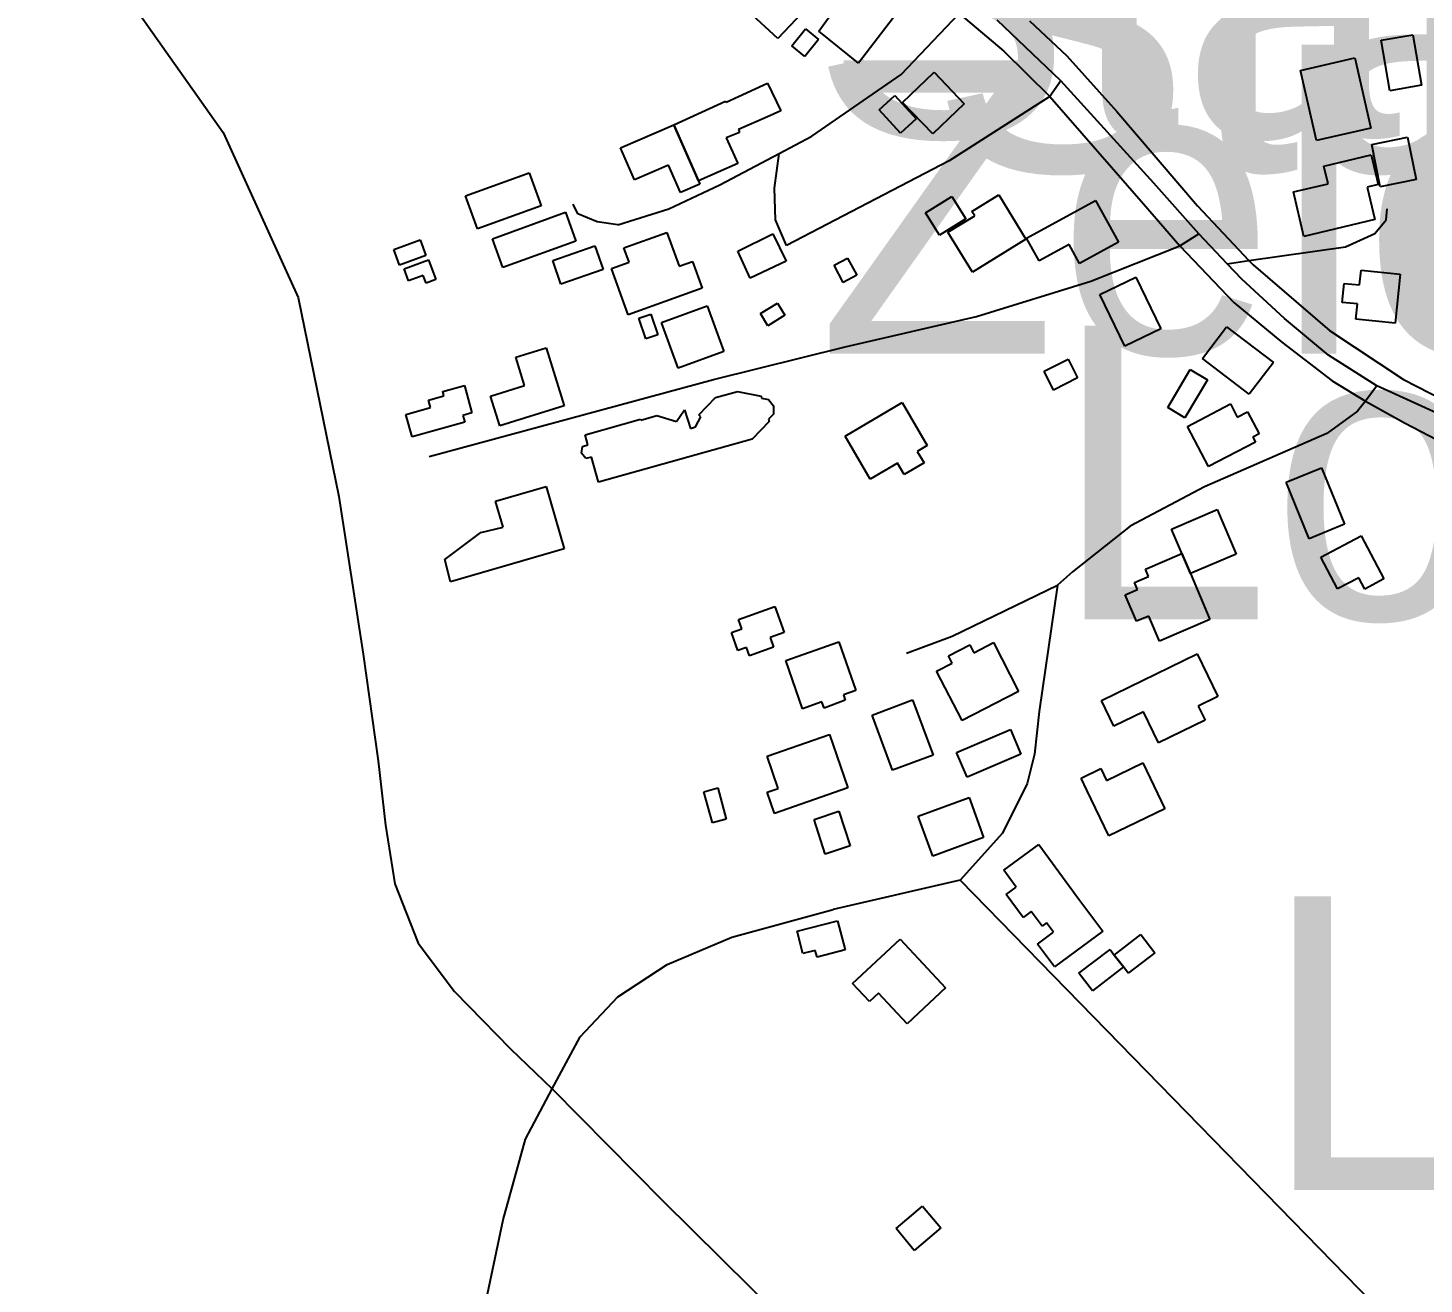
# Model space of a CAD drawing. Extents: x -8864 to 13231, y -7697 to 8949.
# Drawn here: x 4134.6 to 4429.7, y 2466.2 to 2731.7 of the extents above; entities that cross this region are included whole.
import ezdxf

# ---------------------------------------------------------------- set-up
doc = ezdxf.new("R2010")
doc.units = 0
for name, color, linetype in [('OSM_BUILDING_GARAGE', 9, 'CONTINUOUS'), ('OSM_BUILDING_HOUSE', 9, 'CONTINUOUS'), ('OSM_BUILDING_YES', 9, 'CONTINUOUS'), ('OSM_HIGHWAY_CYCLEWAY', 8, 'CONTINUOUS'), ('OSM_HIGHWAY_FOOTWAY', 8, 'CONTINUOUS'), ('OSM_HIGHWAY_RESIDENTIAL', 8, 'CONTINUOUS'), ('OSM_HIGHWAY_SERVICE', 8, 'CONTINUOUS'), ('OSM_HIGHWAY_TERTIARY', 8, 'CONTINUOUS'), ('OSM_HIGHWAY_TRACK', 8, 'CONTINUOUS'), ('OSM_HIGHWAY_UNCLASSIFIED', 8, 'CONTINUOUS'), ('OSM_LABELS', 8, 'CONTINUOUS')]:
    doc.layers.add(name, color=color, linetype=linetype)

msp = doc.modelspace()

# ---------------------------------------------------------------- linework, layer by layer
at = {"layer": 'OSM_BUILDING_GARAGE'}
for p, q in [((4418.652859, 2707.107206), (4426.210287, 2708.641696)), ((4420.467561, 2698.178254), (4418.652859, 2707.107206)), ((4426.210287, 2708.641696), (4428.024989, 2699.712743)), ((4428.024989, 2699.712743), (4420.467561, 2698.178254)), ((4324.326662, 2692.674105), (4329.931563, 2696.121147)), ((4329.931563, 2696.121147), (4332.864182, 2691.350885)), ((4327.259281, 2687.914962), (4324.326662, 2692.674105)), ((4332.864182, 2691.350885), (4327.259281, 2687.914962))]:
    msp.add_line(p, q, dxfattribs=at)
at = {"layer": 'OSM_BUILDING_HOUSE'}
for p, q in [((4301.769232, 2731.047474), (4308.668161, 2740.665835)), ((4300.796797, 2737.685811), (4293.139829, 2729.479625)), ((4293.139829, 2729.479625), (4287.795264, 2734.472278)), ((4317.565559, 2733.916303), (4310.199555, 2724.275703)), ((4310.199555, 2724.275703), (4301.769232, 2731.047474)), ((4403.591602, 2722.774571), (4415.054084, 2725.398772)), ((4415.054084, 2725.398772), (4418.461435, 2710.576488)), ((4319.487458, 2715.991681), (4326.164335, 2722.36315)), ((4326.164335, 2722.36315), (4332.527276, 2715.702574)), ((4406.991296, 2707.941168), (4403.591602, 2722.774571)), ((4282.182706, 2716.025039), (4290.903994, 2720.083654)), ((4290.903994, 2720.083654), (4293.729415, 2714.234801)), ((4271.171985, 2711.265896), (4282.052538, 2716.291907)), ((4282.052538, 2716.291907), (4282.182706, 2716.025039)), ((4325.850399, 2709.331105), (4319.487458, 2715.991681)), ((4332.527276, 2715.702574), (4325.850399, 2709.331105)), ((4290.903994, 2712.956059), (4284.80139, 2710.287381)), ((4293.729415, 2714.234801), (4290.903994, 2712.956059)), ((4259.900928, 2706.3622), (4271.171985, 2711.265896)), ((4271.171985, 2711.265896), (4276.340439, 2699.390278)), ((4276.340439, 2699.390278), (4271.171985, 2711.265896)), ((4285.05407, 2709.620211), (4282.182706, 2708.486023)), ((4284.80139, 2710.287381), (4285.05407, 2709.620211)), ((4418.461435, 2710.576488), (4406.991296, 2707.941168)), ((4262.841204, 2699.612668), (4259.900928, 2706.3622)), ((4282.182706, 2708.486023), (4284.694192, 2703.093069)), ((4408.530347, 2702.548214), (4418.538005, 2704.894427)), ((4418.538005, 2704.894427), (4420.008143, 2698.623033)), ((4227.121445, 2696.232342), (4240.59771, 2701.091561)), ((4240.59771, 2701.091561), (4243.116852, 2694.108519)), ((4270.046411, 2702.748365), (4262.841204, 2699.612668)), ((4272.557897, 2696.966229), (4270.046411, 2702.748365)), ((4284.694192, 2703.093069), (4276.340439, 2699.390278)), ((4409.410898, 2698.812065), (4408.530347, 2702.548214)), ((4276.623747, 2698.745348), (4272.557897, 2696.966229)), ((4276.340439, 2699.390278), (4276.623747, 2698.745348)), ((4402.083179, 2697.099663), (4409.410898, 2698.812065)), ((4420.008143, 2698.623033), (4417.718709, 2698.089298)), ((4417.718709, 2698.089298), (4419.334329, 2691.206332)), ((4229.63293, 2689.26042), (4227.121445, 2696.232342)), ((4334.150553, 2692.952092), (4339.801396, 2696.432493)), ((4339.801396, 2696.432493), (4345.559436, 2687.06988)), ((4345.712576, 2687.325629), (4360.253159, 2695.276066)), ((4360.253159, 2695.276066), (4365.115334, 2686.41383)), ((4404.296043, 2687.681452), (4402.083179, 2697.099663)), ((4243.116852, 2694.108519), (4229.63293, 2689.26042)), ((4232.779944, 2687.158836), (4248.262335, 2692.763061)), ((4248.262335, 2692.763061), (4250.459885, 2686.680698)), ((4329.08164, 2688.537653), (4334.732482, 2692.018055)), ((4334.732482, 2692.018055), (4334.150553, 2692.952092)), ((4260.605369, 2685.268523), (4269.69419, 2688.515414)), ((4269.69419, 2688.515414), (4272.266932, 2681.343342)), ((4334.25775, 2680.120197), (4329.08164, 2688.537653)), ((4419.334329, 2691.206332), (4404.296043, 2687.681452)), ((4234.977494, 2681.087593), (4232.779944, 2687.158836)), ((4250.459885, 2686.680698), (4234.977494, 2681.087593)), ((4284.694192, 2684.523517), (4292.090824, 2688.215188)), ((4292.090824, 2688.215188), (4294.885617, 2682.444171)), ((4345.559436, 2687.06988), (4334.25775, 2680.120197)), ((4348.346573, 2682.522008), (4345.712576, 2687.325629)), ((4354.678886, 2685.98017), (4348.346573, 2682.522008)), ((4356.907064, 2681.921555), (4354.678886, 2685.98017)), ((4365.115334, 2686.41383), (4356.907064, 2681.921555)), ((4261.692658, 2682.221782), (4260.605369, 2685.268523)), ((4287.282248, 2678.863695), (4284.694192, 2684.523517)), ((4257.948401, 2680.887442), (4261.692658, 2682.221782)), ((4261.455292, 2671.113408), (4257.948401, 2680.887442)), ((4272.266932, 2681.343342), (4275.115324, 2682.355215)), ((4275.115324, 2682.355215), (4277.136764, 2676.717633)), ((4294.885617, 2682.444171), (4287.282248, 2678.863695)), ((4277.136764, 2676.717633), (4261.455292, 2671.113408)), ((4361.202623, 2675.405533), (4368.805993, 2679.052726)), ((4368.805993, 2679.052726), (4374.081645, 2668.100026)), ((4366.485932, 2664.452832), (4361.202623, 2675.405533)), ((4268.530331, 2669.478843), (4278.185769, 2672.992603)), ((4278.185769, 2672.992603), (4281.723288, 2663.318644)), ((4272.060194, 2659.793765), (4268.530331, 2669.478843)), ((4374.081645, 2668.100026), (4366.485932, 2664.452832)), ((4382.856531, 2661.86199), (4387.9867, 2668.567045)), ((4387.9867, 2668.567045), (4397.864189, 2661.016909)), ((4237.711032, 2662.117739), (4244.173514, 2664.119247)), ((4239.571676, 2656.124332), (4237.711032, 2662.117739)), ((4244.173514, 2664.119247), (4247.979027, 2651.854447)), ((4281.723288, 2663.318644), (4272.060194, 2659.793765)), ((4392.741677, 2654.311855), (4382.856531, 2661.86199)), ((4397.864189, 2661.016909), (4392.741677, 2654.311855)), ((4232.41241, 2653.900434), (4239.571676, 2656.124332)), ((4234.35728, 2647.62904), (4232.41241, 2653.900434)), ((4247.979027, 2651.854447), (4234.35728, 2647.62904)), ((4307.320535, 2645.449619), (4319.410888, 2652.577214)), ((4319.410888, 2652.577214), (4324.70951, 2643.45923)), ((4312.672756, 2636.331635), (4307.320535, 2645.449619)), ((4324.70951, 2643.45923), (4322.596187, 2642.213847)), ((4322.596187, 2642.213847), (4324.02804, 2639.767559)), ((4318.423139, 2639.7342), (4312.672756, 2636.331635)), ((4319.854992, 2637.310151), (4318.423139, 2639.7342)), ((4324.02804, 2639.767559), (4319.854992, 2637.310151)), ((4233.453758, 2631.672568), (4244.142886, 2634.774906)), ((4244.142886, 2634.774906), (4247.97137, 2621.587188)), ((4235.046407, 2626.168419), (4233.453758, 2631.672568)), ((4222.756972, 2619.329931), (4230.322058, 2625.089828)), ((4230.322058, 2625.089828), (4235.046407, 2626.168419)), ((4247.97137, 2621.587188), (4223.959117, 2614.626386)), ((4223.959117, 2614.626386), (4222.756972, 2619.329931))]:
    msp.add_line(p, q, dxfattribs=at)
at = {"layer": 'OSM_BUILDING_YES'}
for p, q in [((4296.072448, 2727.945135), (4298.974439, 2731.536732)), ((4298.974439, 2731.536732), (4301.707977, 2729.312833)), ((4420.651328, 2729.15716), (4427.343519, 2730.313587)), ((4427.343519, 2730.313587), (4429.173534, 2719.627755)), ((4298.813642, 2725.732356), (4296.072448, 2727.945135)), ((4301.707977, 2729.312833), (4298.813642, 2725.732356)), ((4422.473687, 2718.471328), (4420.651328, 2729.15716)), ((4429.173534, 2719.627755), (4422.473687, 2718.471328)), ((4314.564027, 2714.457191), (4317.879494, 2717.470573)), ((4317.879494, 2717.470573), (4322.374135, 2712.522399)), ((4319.051011, 2709.486778), (4314.564027, 2714.457191)), ((4322.374135, 2712.522399), (4319.051011, 2709.486778)), ((4211.95299, 2684.868221), (4217.504292, 2686.914207)), ((4217.504292, 2686.914207), (4218.714093, 2683.645077)), ((4245.551768, 2682.555366), (4254.456823, 2685.679944)), ((4254.456823, 2685.679944), (4256.179641, 2680.642814)), ((4213.162791, 2681.59909), (4211.95299, 2684.868221)), ((4218.714093, 2683.645077), (4213.162791, 2681.59909)), ((4214.135226, 2680.831845), (4219.311337, 2682.733278)), ((4219.311337, 2682.733278), (4220.850387, 2678.53011)), ((4247.259272, 2677.573834), (4245.551768, 2682.555366)), ((4305.000473, 2681.565731), (4307.871836, 2683.100221)), ((4307.871836, 2683.100221), (4309.793735, 2679.497506)), ((4215.061719, 2678.285481), (4214.135226, 2680.831845)), ((4256.179641, 2680.642814), (4247.259272, 2677.573834)), ((4306.922372, 2677.951896), (4305.000473, 2681.565731)), ((4416.064804, 2677.407041), (4416.417024, 2680.531619)), ((4416.417024, 2680.531619), (4424.694208, 2679.686537)), ((4424.694208, 2679.686537), (4423.629889, 2669.32317)), ((4218.178105, 2679.430789), (4215.061719, 2678.285481)), ((4218.775349, 2677.773984), (4218.178105, 2679.430789)), ((4220.850387, 2678.53011), (4218.775349, 2677.773984)), ((4309.793735, 2679.497506), (4306.922372, 2677.951896)), ((4412.427744, 2673.71537), (4412.848877, 2677.729506)), ((4412.848877, 2677.729506), (4416.064804, 2677.407041)), ((4415.628357, 2673.381785), (4412.427744, 2673.71537)), ((4263.752383, 2670.346163), (4266.248555, 2671.191245)), ((4266.248555, 2671.191245), (4267.72635, 2666.832404)), ((4289.456827, 2671.358037), (4293.047945, 2673.559697)), ((4291.026505, 2668.789434), (4289.456827, 2671.358037)), ((4294.617624, 2670.991094), (4291.026505, 2668.789434)), ((4293.047945, 2673.559697), (4294.617624, 2670.991094)), ((4415.29145, 2670.20161), (4415.628357, 2673.381785)), ((4265.230178, 2665.987322), (4263.752383, 2670.346163)), ((4423.629889, 2669.32317), (4415.29145, 2670.20161)), ((4267.72635, 2666.832404), (4265.230178, 2665.987322)), ((4349.410891, 2659.148834), (4354.479805, 2661.739676)), ((4351.417017, 2655.190295), (4349.410891, 2659.148834)), ((4354.479805, 2661.739676), (4356.478274, 2657.792256)), ((4375.536469, 2651.487504), (4380.30676, 2659.526897)), ((4380.30676, 2659.526897), (4383.920849, 2657.369715)), ((4222.312868, 2654.878949), (4226.861108, 2656.146571)), ((4226.861108, 2656.146571), (4228.476728, 2650.364435)), ((4356.478274, 2657.792256), (4351.417017, 2655.190295)), ((4383.920849, 2657.369715), (4379.150558, 2649.330322)), ((4219.257738, 2653.055352), (4222.557891, 2653.97827)), ((4219.701842, 2651.465265), (4219.257738, 2653.055352)), ((4222.557891, 2653.97827), (4222.312868, 2654.878949)), ((4276.417009, 2649.953014), (4279.977499, 2653.589088)), ((4279.977499, 2653.589088), (4284.579338, 2654.890069)), ((4284.579338, 2654.890069), (4289.579338, 2653.911553)), ((4289.579338, 2653.911553), (4289.686536, 2653.466774)), ((4289.686536, 2653.466774), (4291.156674, 2653.166547)), ((4291.156674, 2653.166547), (4292.213335, 2651.865567)), ((4214.518074, 2650.019731), (4219.701842, 2651.465265)), ((4215.827416, 2645.316185), (4214.518074, 2650.019731)), ((4228.476728, 2650.364435), (4226.570143, 2649.830699)), ((4271.730944, 2648.540838), (4273.400163, 2650.976007)), ((4273.400163, 2650.976007), (4274.67122, 2647.039707)), ((4292.228649, 2650.108687), (4291.149017, 2648.996737)), ((4292.213335, 2651.865567), (4292.228649, 2650.108687)), ((4379.150558, 2649.330322), (4375.536469, 2651.487504)), ((4379.70186, 2647.484486), (4388.775367, 2652.254749)), ((4388.775367, 2652.254749), (4390.222535, 2649.452637)), ((4390.222535, 2649.452637), (4392.420085, 2650.609064)), ((4392.420085, 2650.609064), (4394.870315, 2645.916638)), ((4226.960648, 2648.418524), (4215.827416, 2645.316185)), ((4226.570143, 2649.830699), (4226.960648, 2648.418524)), ((4252.381784, 2645.705368), (4264.096946, 2649.018976)), ((4264.096946, 2649.018976), (4264.142888, 2648.841065)), ((4264.142888, 2648.841065), (4267.519611, 2649.786221)), ((4267.519611, 2649.786221), (4271.730944, 2648.540838)), ((4274.67122, 2647.039707), (4275.704911, 2647.428889)), ((4275.704911, 2647.428889), (4276.838142, 2649.541593)), ((4276.838142, 2649.541593), (4276.417009, 2649.953014)), ((4291.325127, 2648.540838), (4287.672753, 2644.815808)), ((4291.149017, 2648.996737), (4291.325127, 2648.540838)), ((4384.135244, 2639.000314), (4379.70186, 2647.484486)), ((4252.979028, 2643.570425), (4252.381784, 2645.705368)), ((4287.672753, 2644.815808), (4255.199549, 2635.697824)), ((4394.051019, 2644.193117), (4384.135244, 2639.000314)), ((4394.870315, 2645.916638), (4393.522688, 2645.21611)), ((4393.522688, 2645.21611), (4394.051019, 2644.193117)), ((4251.639058, 2641.813545), (4251.845796, 2643.259079)), ((4252.565552, 2640.712715), (4251.639058, 2641.813545)), ((4251.845796, 2643.259079), (4252.979028, 2643.570425)), ((4253.70644, 2641.024061), (4252.565552, 2640.712715)), ((4255.199549, 2635.697824), (4253.70644, 2641.024061)), ((4400.536471, 2635.686705), (4408.01733, 2638.766804)), ((4408.01733, 2638.766804), (4412.91779, 2626.791111)), ((4405.436931, 2623.722131), (4400.536471, 2635.686705)), ((4376.325136, 2625.801476), (4385.988231, 2629.937927)), ((4385.988231, 2629.937927), (4390.008139, 2620.508597)), ((4412.91779, 2626.791111), (4405.436931, 2623.722131)), ((4380.337388, 2616.361026), (4376.325136, 2625.801476)), ((4407.894818, 2619.863667), (4416.394053, 2624.3893)), ((4416.394053, 2624.3893), (4421.225601, 2615.271316)), ((4370.827433, 2617.306183), (4378.530343, 2620.608673)), ((4378.530343, 2620.608673), (4380.337388, 2616.361026)), ((4390.008139, 2620.508597), (4380.337388, 2616.361026)), ((4411.447652, 2613.136374), (4407.894818, 2619.863667)), ((4368.515028, 2614.515191), (4371.470618, 2615.782813)), ((4371.470618, 2615.782813), (4370.827433, 2617.306183)), ((4380.337388, 2616.361026), (4384.464494, 2606.687068)), ((4415.904007, 2615.493706), (4411.447652, 2613.136374)), ((4417.167407, 2613.103015), (4415.904007, 2615.493706)), ((4421.225601, 2615.271316), (4417.167407, 2613.103015)), ((4366.562501, 2611.868751), (4369.158214, 2612.99182)), ((4368.943819, 2606.297886), (4366.562501, 2611.868751)), ((4369.158214, 2612.99182), (4368.515028, 2614.515191)), ((4284.816704, 2606.698187), (4292.488986, 2609.444702)), ((4292.488986, 2609.444702), (4294.456827, 2603.907195)), ((4285.536459, 2604.696679), (4284.816704, 2606.698187)), ((4371.531874, 2607.398715), (4368.943819, 2606.297886)), ((4373.775366, 2602.105837), (4371.531874, 2607.398715)), ((4384.464494, 2606.687068), (4373.775366, 2602.105837)), ((4283.323595, 2603.896075), (4285.536459, 2604.696679)), ((4284.663564, 2600.115448), (4283.323595, 2603.896075)), ((4294.456827, 2603.907195), (4291.508894, 2602.850843)), ((4291.508894, 2602.850843), (4292.228649, 2600.827095)), ((4286.485923, 2600.771498), (4284.663564, 2600.115448)), ((4287.121451, 2598.992379), (4286.485923, 2600.771498)), ((4292.228649, 2600.827095), (4287.121451, 2598.992379)), ((4294.801391, 2598.002744), (4306.034164, 2601.927925)), ((4306.034164, 2601.927925), (4309.594654, 2591.653514)), ((4329.18118, 2599.003498), (4333.675821, 2601.316353)), ((4333.675821, 2601.316353), (4334.525744, 2599.63731)), ((4334.525744, 2599.63731), (4338.683478, 2601.783372)), ((4338.683478, 2601.783372), (4343.982101, 2591.442243)), ((4298.33891, 2587.806169), (4294.801391, 2598.002744)), ((4326.692665, 2595.745487), (4329.985162, 2597.446769)), ((4329.985162, 2597.446769), (4329.18118, 2599.003498)), ((4361.524216, 2589.574169), (4381.761584, 2599.437159)), ((4381.761584, 2599.437159), (4386.149027, 2590.385892)), ((4332.067857, 2585.282044), (4326.692665, 2595.745487)), ((4309.594654, 2591.653514), (4306.968314, 2590.730596)), ((4343.982101, 2591.442243), (4332.067857, 2585.282044)), ((4302.435389, 2589.229464), (4298.33891, 2587.806169)), ((4302.910121, 2587.917364), (4302.435389, 2589.229464)), ((4307.38179, 2589.596408), (4302.910121, 2587.917364)), ((4306.968314, 2590.730596), (4307.38179, 2589.596408)), ((4313.070918, 2586.47183), (4321.608438, 2589.652005)), ((4321.608438, 2589.652005), (4325.934625, 2577.965418)), ((4364.158213, 2584.136737), (4361.524216, 2589.574169)), ((4386.149027, 2590.385892), (4381.983636, 2588.362144)), ((4381.983636, 2588.362144), (4383.423146, 2585.38212)), ((4317.389448, 2574.785243), (4313.070918, 2586.47183)), ((4370.413957, 2587.172358), (4364.158213, 2584.136737)), ((4373.606912, 2580.589619), (4370.413957, 2587.172358)), ((4383.423146, 2585.38212), (4373.606912, 2580.589619)), ((4290.858052, 2577.765267), (4304.043352, 2582.346498)), ((4304.043352, 2582.346498), (4307.948406, 2571.060213)), ((4330.911655, 2578.532512), (4342.312881, 2583.380611)), ((4342.312881, 2583.380611), (4344.510431, 2578.187808)), ((4293.208741, 2570.960138), (4290.858052, 2577.765267)), ((4325.934625, 2577.965418), (4317.389448, 2574.785243)), ((4333.109205, 2573.339709), (4330.911655, 2578.532512)), ((4344.510431, 2578.187808), (4333.109205, 2573.339709)), ((4362.611505, 2572.639181), (4370.25316, 2576.353092)), ((4370.25316, 2576.353092), (4374.931568, 2566.645775)), ((4357.213343, 2573.095081), (4361.409361, 2575.141067)), ((4361.409361, 2575.141067), (4362.611505, 2572.639181)), ((4277.488985, 2570.25961), (4280.40629, 2571.071333)), ((4280.40629, 2571.071333), (4282.236305, 2564.466354)), ((4290.873366, 2570.137295), (4293.208741, 2570.960138)), ((4307.948406, 2571.060213), (4292.427731, 2565.65614)), ((4358.415487, 2570.604314), (4357.213343, 2573.095081)), ((4363.093894, 2560.908117), (4358.415487, 2570.604314)), ((4279.326657, 2563.665751), (4277.488985, 2570.25961)), ((4292.427731, 2565.65614), (4290.873366, 2570.137295)), ((4322.810582, 2565.055687), (4333.530338, 2569.003107)), ((4333.530338, 2569.003107), (4336.623754, 2560.585651)), ((4282.236305, 2564.466354), (4279.326657, 2563.665751)), ((4300.781483, 2564.388518), (4306.049478, 2566.112039)), ((4306.049478, 2566.112039), (4308.423138, 2558.795413)), ((4325.903998, 2556.638231), (4322.810582, 2565.055687)), ((4374.931568, 2566.645775), (4363.093894, 2560.908117)), ((4303.155144, 2557.083011), (4300.781483, 2564.388518)), ((4308.423138, 2558.795413), (4303.155144, 2557.083011)), ((4336.623754, 2560.585651), (4325.903998, 2556.638231)), ((4340.903999, 2553.635968), (4348.292974, 2559.095639)), ((4348.292974, 2559.095639), (4356.769238, 2547.564725)), ((4343.507369, 2550.09997), (4340.903999, 2553.635968)), ((4341.409359, 2548.543241), (4343.507369, 2550.09997)), ((4344.985164, 2543.672903), (4341.409359, 2548.543241)), ((4356.769238, 2547.564725), (4361.799867, 2540.737357)), ((4346.700325, 2544.951645), (4344.985164, 2543.672903)), ((4349.005072, 2541.815948), (4346.700325, 2544.951645)), ((4297.220993, 2540.748476), (4305.750856, 2542.961255)), ((4305.750856, 2542.961255), (4307.335849, 2536.789937)), ((4349.931565, 2542.505356), (4349.005072, 2541.815948)), ((4351.378732, 2540.537206), (4349.931565, 2542.505356)), ((4298.430794, 2536.022692), (4297.220993, 2540.748476)), ((4308.936155, 2529.673462), (4318.974441, 2539.047194)), ((4318.974441, 2539.047194), (4328.583937, 2528.761663)), ((4348.032637, 2538.057559), (4351.378732, 2540.537206)), ((4351.600784, 2533.198341), (4348.032637, 2538.057559)), ((4361.799867, 2540.737357), (4351.600784, 2533.198341)), ((4364.24244, 2535.722466), (4369.862655, 2540.036829)), ((4369.862655, 2540.036829), (4372.77996, 2536.211723)), ((4301.04182, 2536.700981), (4298.430794, 2536.022692)), ((4301.417012, 2535.255447), (4301.04182, 2536.700981)), ((4307.335849, 2536.789937), (4301.417012, 2535.255447)), ((4356.776895, 2531.875121), (4363.338917, 2536.912251)), ((4363.338917, 2536.912251), (4364.24244, 2535.722466)), ((4366.164339, 2533.20946), (4364.24244, 2535.722466)), ((4364.24244, 2535.722466), (4366.164339, 2533.20946)), ((4372.77996, 2536.211723), (4367.159745, 2531.90848)), ((4366.164339, 2533.20946), (4359.602317, 2528.161211)), ((4367.159745, 2531.90848), (4366.164339, 2533.20946)), ((4312.481331, 2525.881715), (4308.936155, 2529.673462)), ((4359.602317, 2528.161211), (4356.776895, 2531.875121)), ((4314.372603, 2527.649714), (4312.481331, 2525.881715)), ((4320.436922, 2521.15593), (4314.372603, 2527.649714)), ((4328.583937, 2528.761663), (4320.436922, 2521.15593)), ((4318.101547, 2477.889984), (4323.698791, 2482.604649)), ((4323.698791, 2482.604649), (4327.550246, 2478.012299)), ((4321.945345, 2473.286514), (4318.101547, 2477.889984)), ((4327.550246, 2478.012299), (4321.945345, 2473.286514))]:
    msp.add_line(p, q, dxfattribs=at)
at = {"layer": 'OSM_HIGHWAY_CYCLEWAY'}
for p, q in [((4331.485928, 2734.772504), (4340.865714, 2726.844306)), ((4340.865714, 2726.844306), (4350.613036, 2717.214825)), ((4350.613036, 2717.214825), (4370.421614, 2694.575538)), ((4370.421614, 2694.575538), (4378.063268, 2685.668824)), ((4378.063268, 2685.668824), (4389.487466, 2673.726489)), ((4389.487466, 2673.726489), (4399.640606, 2665.320153)), ((4399.640606, 2665.320153), (4410.291449, 2657.158445)), ((4410.291449, 2657.158445), (4417.320547, 2652.799604)), ((4417.320547, 2652.799604), (4425.605387, 2648.251731)), ((4425.605387, 2648.251731), (4434.21182, 2643.759456))]:
    msp.add_line(p, q, dxfattribs=at)
at = {"layer": 'OSM_HIGHWAY_FOOTWAY'}
for p, q in [((4346.33279, 2733.215775), (4354.196497, 2725.87691)), ((4354.196497, 2725.87691), (4364.763114, 2714.090248)), ((4364.763114, 2714.090248), (4381.845811, 2694.119639)), ((4381.845811, 2694.119639), (4392.711049, 2682.544247)), ((4392.711049, 2682.544247), (4393.576287, 2681.621329)), ((4393.576287, 2681.621329), (4409.755462, 2667.766441)), ((4409.755462, 2667.766441), (4425.352707, 2657.391954)), ((4425.352707, 2657.391954), (4438.622234, 2650.631303))]:
    msp.add_line(p, q, dxfattribs=at)
at = {"layer": 'OSM_HIGHWAY_RESIDENTIAL'}
for p, q in [((4419.717178, 2656.090974), (4417.320547, 2652.799604)), ((4415.674298, 2650.709139), (4409.158218, 2645.972235)), ((4417.320547, 2652.799604), (4415.674298, 2650.709139)), ((4409.158218, 2645.972235), (4383.285321, 2634.69707)), ((4383.285321, 2634.69707), (4367.573221, 2626.379689)), ((4367.573221, 2626.379689), (4355.398641, 2616.772448)), ((4355.398641, 2616.772448), (4352.220999, 2613.892499)), ((4352.220999, 2613.892499), (4348.338916, 2587.205717)), ((4348.338916, 2587.205717), (4347.389452, 2578.176689)), ((4347.389452, 2578.176689), (4345.842744, 2572.01649)), ((4345.842744, 2572.01649), (4340.59772, 2561.508569)), ((4340.59772, 2561.508569), (4331.63141, 2551.545504)), ((4331.63141, 2551.545504), (4304.816706, 2545.329707)), ((4331.63141, 2551.545504), (4459.410904, 2420.602358))]:
    msp.add_line(p, q, dxfattribs=at)
at = {"layer": 'OSM_HIGHWAY_SERVICE'}
for p, q in [((4292.389446, 2697.866908), (4293.430793, 2705.205773)), ((4292.611498, 2691.172973), (4292.389446, 2697.866908)), ((4250.858048, 2692.429476), (4249.839671, 2694.464343)), ((4254.939212, 2690.728193), (4250.858048, 2692.429476)), ((4421.738618, 2691.150734), (4421.930042, 2693.474708)), ((4259.334312, 2690.105502), (4254.939212, 2690.728193)), ((4294.977501, 2685.724422), (4292.611498, 2691.172973)), ((4419.288388, 2688.315264), (4421.738618, 2691.150734)), ((4392.711049, 2682.544247), (4413.101557, 2685.479793)), ((4413.101557, 2685.479793), (4419.288388, 2688.315264)), ((4388.101554, 2681.877077), (4392.711049, 2682.544247)), ((4329.992819, 2603.173308), (4352.220999, 2613.892499)), ((4320.306753, 2599.548354), (4329.992819, 2603.173308))]:
    msp.add_line(p, q, dxfattribs=at)
at = {"layer": 'OSM_HIGHWAY_TERTIARY'}
for p, q in [((4352.948411, 2720.561792), (4339.48746, 2733.415926)), ((4372.565565, 2698.956618), (4352.948411, 2720.561792)), ((4382.136776, 2688.18183), (4372.565565, 2698.956618)), ((4388.101554, 2681.877077), (4382.136776, 2688.18183)), ((4391.202627, 2678.596827), (4388.101554, 2681.877077)), ((4400.23785, 2670.335044), (4391.202627, 2678.596827)), ((4409.502782, 2662.562519), (4400.23785, 2670.335044)), ((4419.717178, 2656.090974), (4409.502782, 2662.562519)), ((4433.989768, 2649.574951), (4419.717178, 2656.090974))]:
    msp.add_line(p, q, dxfattribs=at)
at = {"layer": 'OSM_HIGHWAY_TRACK'}
for p, q in [((4134.617606, 2768.064265), (4175.896324, 2709.664689)), ((4175.896324, 2709.664689), (4191.707964, 2674.771721)), ((4191.707964, 2674.771721), (4200.337368, 2632.684442)), ((4200.337368, 2632.684442), (4205.475194, 2599.325964)), ((4205.475194, 2599.325964), (4208.652836, 2576.753394)), ((4208.652836, 2576.753394), (4210.191887, 2563.198732)), ((4210.191887, 2563.198732), (4212.144414, 2550.778259)), ((4212.144414, 2550.778259), (4217.075502, 2538.246591)), ((4283.407821, 2539.480854), (4304.816706, 2545.329707)), ((4217.075502, 2538.246591), (4224.770755, 2527.994418)), ((4269.755446, 2533.732076), (4283.407821, 2539.480854)), ((4259.280713, 2526.86023), (4269.755446, 2533.732076)), ((4224.770755, 2527.994418), (4236.585458, 2515.874171)), ((4251.371064, 2518.442774), (4259.280713, 2526.86023)), ((4245.4216, 2507.456715), (4251.371064, 2518.442774)), ((4236.585458, 2515.874171), (4245.4216, 2507.456715)), ((4239.770757, 2496.782002), (4245.4216, 2507.456715)), ((4245.4216, 2507.456715), (4268.828953, 2483.749957)), ((4235.046407, 2479.74694), (4239.770757, 2496.782002)), ((4268.828953, 2483.749957), (4313.599249, 2439.505496)), ((4230.934615, 2460.032079), (4235.046407, 2479.74694))]:
    msp.add_line(p, q, dxfattribs=at)
at = {"layer": 'OSM_HIGHWAY_UNCLASSIFIED'}
for p, q in [((4319.196493, 2721.873892), (4331.485928, 2734.772504)), ((4300.299094, 2708.830727), (4319.196493, 2721.873892)), ((4352.948411, 2720.561792), (4350.613036, 2717.214825)), ((4350.613036, 2717.214825), (4329.349634, 2703.615685)), ((4293.430793, 2705.205773), (4300.299094, 2708.830727)), ((4280.896336, 2698.578555), (4293.430793, 2705.205773)), ((4329.349634, 2703.615685), (4294.977501, 2685.724422)), ((4270.061725, 2693.496947), (4280.896336, 2698.578555)), ((4259.334312, 2690.105502), (4270.061725, 2693.496947)), ((4359.296038, 2678.207645), (4378.063268, 2685.668824)), ((4378.063268, 2685.668824), (4382.136776, 2688.18183)), ((4335.100017, 2670.735346), (4359.296038, 2678.207645)), ((4307.335849, 2664.352757), (4335.100017, 2670.735346)), ((4279.510424, 2657.425313), (4307.335849, 2664.352757)), ((4219.410877, 2641.135256), (4279.510424, 2657.425313))]:
    msp.add_line(p, q, dxfattribs=at)

# ---------------------------------------------------------------- texts
at = {"layer": 'OSM_LABELS'}
for s, p in [('Stara Drava', (4300.001469, 2708.673647)), ('Stara Drava', (4325.168045, 2701.439099)), ('Zelena ulica', (4301.441413, 2662.885273)), ('Cesta 4. julija', (4420.425829, 2655.767446)), ('Log', (4351.1784, 2606.725316)), ('Log', (4395.521157, 2486.073931))]:
    msp.add_text(s, height=62.042552, dxfattribs=at).set_placement(p)

doc.saveas('drawing.dxf')
